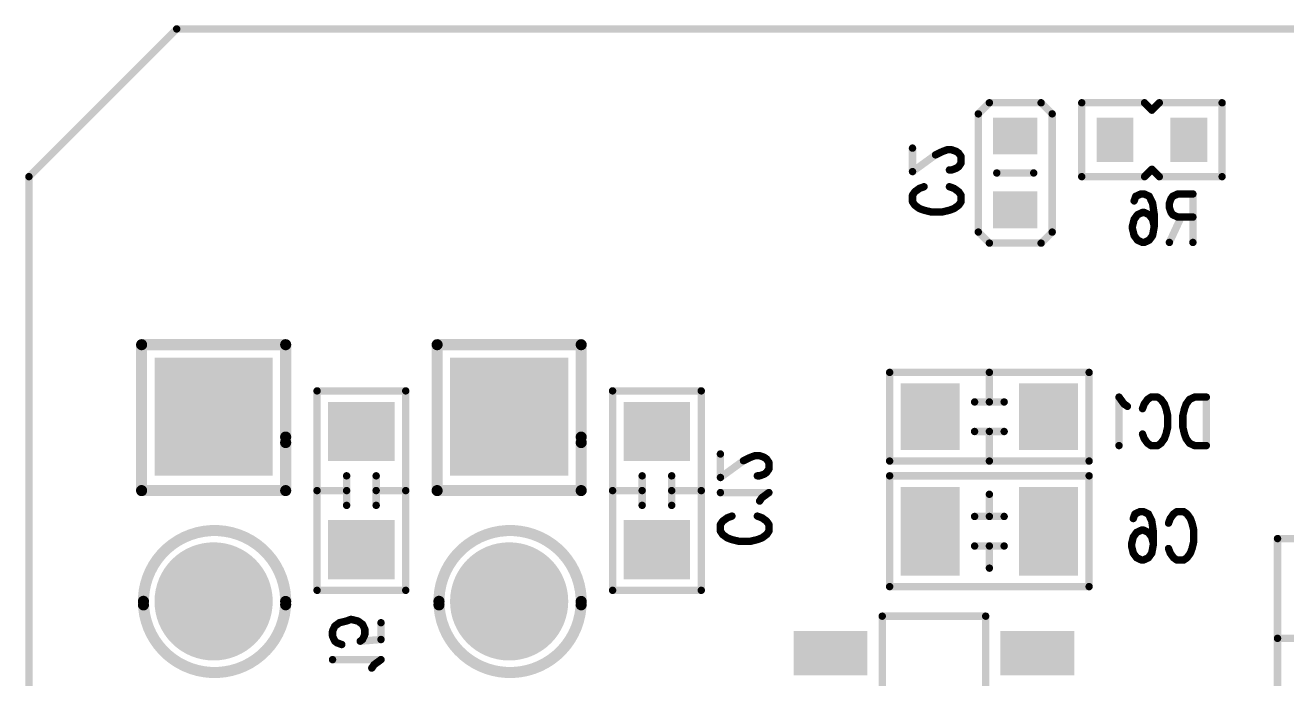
# Model space of a CAD drawing. Extents: x 99.9 to 126.1, y 95.7 to 155.
# Drawn here: x 99.95 to 117.03, y 146.2 to 155.05 of the extents above; entities that cross this region are included whole.
import ezdxf

# ---------------------------------------------------------------- set-up
doc = ezdxf.new("R2010")
doc.units = 0
doc.layers.get('0').update_dxf_attribs({"linetype": 'CONTINUOUS'})
doc.layers.add('MASK-BOTTOM_PHO', color=4, linetype='CONTINUOUS')
doc.layers.add('SILK-BOTTOM_PHO', color=5, linetype='CONTINUOUS')

# ---------------------------------------------------------------- blocks, each defined once
blk = doc.blocks.new('SQUARE_28')
blk.add_solid([(0.799972, 0.799972), (0.799972, -0.799972), (-0.799972, 0.799972), (-0.799972, -0.799972)])
blk = doc.blocks.new('ROUND_49')
at = {"const_width": 0.799972}
blk.add_lwpolyline([(-0.399986, 0, 1), (0.399986, 0, 1)], format="xyb", close=True, dxfattribs=at)
blk = doc.blocks.new('ROUND_1')
at = {"const_width": 0.050038}
blk.add_lwpolyline([(-0.025018, 0, 1), (0.025018, 0, 1)], format="xyb", close=True, dxfattribs=at)
blk = doc.blocks.new('SQUARE_16')
blk.add_solid([(0.250062, 0.250062), (0.250062, -0.250062), (-0.250062, 0.250062), (-0.250062, -0.250062)])
blk = doc.blocks.new('SQUARE_122')
blk.add_solid([(0.299974, 0.299974), (0.299974, -0.299974), (-0.299974, 0.299974), (-0.299974, -0.299974)])
blk = doc.blocks.new('SQUARE_165')
blk.add_solid([(0.40005, 0.40005), (0.40005, -0.40005), (-0.40005, 0.40005), (-0.40005, -0.40005)])
blk = doc.blocks.new('ROUND_61')
at = {"const_width": 0.075056}
blk.add_lwpolyline([(-0.037528, 0, 1), (0.037528, 0, 1)], format="xyb", close=True, dxfattribs=at)

msp = doc.modelspace()

# ---------------------------------------------------------------- linework, layer by layer
at = {"layer": 'MASK-BOTTOM_PHO'}
for points, const_width in [([(102.00005, 154.999944), (100.000054, 152.999948)], 0.100076), ([(124.000006, 154.999944), (102.00005, 154.999944)], 0.100076), ([(113.300002, 153.550112), (113.400078, 153.550112)], 0.500124), ([(114.70005, 153.550112), (114.70005, 153.450036)], 0.500124), ([(115.700048, 153.550112), (115.700048, 153.450036)], 0.500124), ([(100.000054, 152.999948), (100.000054, 102.00005)], 0.100076), ([(113.300002, 152.550114), (113.400078, 152.550114)], 0.500124), ([(112.199928, 149.69998), (112.199928, 149.800056)], 0.8001), ([(113.799874, 149.69998), (113.799874, 149.800056)], 0.8001), ([(104.44988, 149.55012), (104.549956, 149.55012)], 0.8001), ([(108.450126, 149.55012), (108.549948, 149.55012)], 0.8001), ([(112.199928, 147.999958), (112.199928, 148.400008)], 0.8001), ([(113.799874, 147.999958), (113.799874, 148.400008)], 0.8001), ([(104.44988, 147.94992), (104.549956, 147.94992)], 0.8001), ([(108.450126, 147.94992), (108.549948, 147.94992)], 0.8001), ([(110.65002, 146.550126), (111.05007, 146.550126)], 0.599948), ([(113.450116, 146.550126), (113.849912, 146.550126)], 0.599948)]:
    msp.add_lwpolyline(points, dxfattribs=dict(at, const_width=const_width))
at = {"layer": 'SILK-BOTTOM_PHO'}
for points, const_width in [([(102.00005, 154.999944), (100.000054, 152.999948)], 0.100076), ([(124.000006, 154.999944), (102.00005, 154.999944)], 0.100076), ([(112.849914, 153.850086), (113.000028, 153.999946)], 0.100076), ([(113.000028, 153.999946), (113.700052, 153.999946)], 0.100076), ([(113.700052, 153.999946), (113.849912, 153.850086)], 0.100076), ([(114.249962, 152.999948), (114.249962, 153.999946)], 0.100076), ([(114.249962, 153.999946), (115.1001, 153.999946)], 0.100076), ([(115.1001, 153.999946), (115.199922, 153.900124)], 0.100076), ([(115.199922, 153.900124), (115.299998, 153.999946)], 0.100076), ([(115.299998, 153.999946), (116.149882, 153.999946)], 0.100076), ([(116.149882, 153.999946), (116.149882, 152.999948)], 0.100076), ([(112.849914, 152.249886), (112.849914, 153.850086)], 0.100076), ([(113.849912, 153.850086), (113.849912, 152.249886)], 0.100076), ([(111.95939, 153.068274), (111.95939, 153.386282)], 0.100076), ([(112.27181, 153.29535), (111.95939, 153.068274)], 0.100076), ([(112.365536, 153.340816), (112.27181, 153.29535)], 0.100076), ([(112.42802, 153.363676), (112.365536, 153.340816)], 0.100076), ([(112.490504, 153.363676), (112.42802, 153.363676)], 0.100076), ([(112.553242, 153.340816), (112.490504, 153.363676)], 0.100076), ([(112.584484, 153.31821), (112.553242, 153.340816)], 0.100076), ([(112.615726, 153.272744), (112.584484, 153.31821)], 0.100076), ([(112.490504, 153.09088), (112.553242, 153.11374)], 0.100076), ([(112.553242, 153.11374), (112.584484, 153.136346)], 0.100076), ([(112.584484, 153.136346), (112.615726, 153.181812)], 0.100076), ([(112.615726, 153.181812), (112.615726, 153.272744)], 0.100076), ([(100.000054, 152.999948), (100.000054, 102.00005)], 0.100076), ([(112.459262, 153.09088), (112.490504, 153.09088)], 0.100076), ([(113.100104, 153.049986), (113.599976, 153.049986)], 0.100076), ([(115.1001, 152.999948), (114.249962, 152.999948)], 0.100076), ([(115.199922, 153.100024), (115.1001, 152.999948)], 0.100076), ([(115.299998, 152.999948), (115.199922, 153.100024)], 0.100076), ([(116.149882, 152.999948), (115.299998, 152.999948)], 0.100076), ([(111.95939, 152.750012), (111.990632, 152.795478)], 0.100076), ([(111.990632, 152.795478), (112.053116, 152.840944)], 0.100076), ([(112.053116, 152.840944), (112.1156, 152.86355)], 0.100076), ([(112.459262, 152.86355), (112.522, 152.840944)], 0.100076), ([(112.522, 152.840944), (112.584484, 152.795478)], 0.100076), ([(112.584484, 152.795478), (112.615726, 152.750012)], 0.100076), ([(111.95939, 152.65908), (111.95939, 152.750012)], 0.100076), ([(111.990632, 152.613614), (111.95939, 152.65908)], 0.100076), ([(112.053116, 152.568148), (111.990632, 152.613614)], 0.100076), ([(112.584484, 152.613614), (112.522, 152.568148)], 0.100076), ([(112.615726, 152.65908), (112.584484, 152.613614)], 0.100076), ([(112.615726, 152.750012), (112.615726, 152.65908)], 0.100076), ([(114.95913, 152.67178), (114.981736, 152.734264)], 0.100076), ([(114.981736, 152.734264), (115.050062, 152.765506)], 0.100076), ([(115.050062, 152.765506), (115.095528, 152.765506)], 0.100076), ([(115.095528, 152.765506), (115.1636, 152.734264)], 0.100076), ([(115.1636, 152.734264), (115.209066, 152.640538)], 0.100076), ([(115.209066, 152.640538), (115.231926, 152.484328)], 0.100076), ([(115.459002, 152.703022), (115.436396, 152.640538)], 0.100076), ([(115.436396, 152.640538), (115.436396, 152.578054)], 0.100076), ([(115.481862, 152.734264), (115.459002, 152.703022)], 0.100076), ([(115.549934, 152.765506), (115.481862, 152.734264)], 0.100076), ([(115.754658, 152.765506), (115.549934, 152.765506)], 0.100076), ([(115.754658, 152.765506), (115.754658, 152.109424)], 0.100076), ([(112.1156, 152.545542), (112.053116, 152.568148)], 0.100076), ([(112.209326, 152.522682), (112.1156, 152.545542)], 0.100076), ([(112.365536, 152.522682), (112.209326, 152.522682)], 0.100076), ([(112.459262, 152.545542), (112.365536, 152.522682)], 0.100076), ([(112.522, 152.568148), (112.459262, 152.545542)], 0.100076), ([(114.95913, 152.421844), (115.004596, 152.484328)], 0.100076), ([(115.004596, 152.484328), (115.072668, 152.51557)], 0.100076), ([(115.072668, 152.51557), (115.095528, 152.51557)], 0.100076), ([(115.095528, 152.51557), (115.1636, 152.484328)], 0.100076), ([(115.1636, 152.484328), (115.209066, 152.421844)], 0.100076), ([(115.231926, 152.484328), (115.231926, 152.328118)], 0.100076), ([(115.436396, 152.578054), (115.459002, 152.51557)], 0.100076), ([(115.5954, 152.453086), (115.436396, 152.109424)], 0.100076), ([(115.459002, 152.51557), (115.481862, 152.484328)], 0.100076), ([(115.481862, 152.484328), (115.549934, 152.453086)], 0.100076), ([(115.549934, 152.453086), (115.754658, 152.453086)], 0.100076), ([(114.93627, 152.328118), (114.95913, 152.421844)], 0.100076), ([(114.93627, 152.296876), (114.93627, 152.328118)], 0.100076), ([(114.95913, 152.20315), (114.93627, 152.296876)], 0.100076), ([(115.209066, 152.421844), (115.231926, 152.328118)], 0.100076), ([(115.231926, 152.328118), (115.209066, 152.20315)], 0.100076), ([(113.000028, 152.100026), (112.849914, 152.249886)], 0.100076), ([(113.700052, 152.100026), (113.000028, 152.100026)], 0.100076), ([(113.849912, 152.249886), (113.700052, 152.100026)], 0.100076), ([(115.004596, 152.140666), (114.95913, 152.20315)], 0.100076), ([(115.072668, 152.109424), (115.004596, 152.140666)], 0.100076), ([(115.095528, 152.109424), (115.072668, 152.109424)], 0.100076), ([(115.1636, 152.140666), (115.095528, 152.109424)], 0.100076), ([(115.209066, 152.20315), (115.1636, 152.140666)], 0.100076), ([(103.475028, 150.725124), (101.52507, 150.725124)], 0.150114), ([(101.52507, 150.725124), (101.52507, 148.75002)], 0.150114), ([(103.475028, 149.400006), (103.475028, 150.725124)], 0.150114), ([(107.47502, 150.725124), (105.525062, 150.725124)], 0.150114), ([(105.525062, 150.725124), (105.525062, 148.75002)], 0.150114), ([(107.47502, 149.400006), (107.47502, 150.725124)], 0.150114), ([(114.350038, 150.349966), (111.650018, 150.349966)], 0.100076), ([(111.650018, 150.349966), (111.650018, 149.15007)], 0.100076), ([(113.000028, 150.349966), (113.000028, 149.949916)], 0.100076), ([(114.350038, 149.15007), (114.350038, 150.349966)], 0.100076), ([(105.10012, 150.10003), (103.89997, 150.10003)], 0.100076), ([(103.89997, 150.10003), (103.89997, 147.40001)], 0.100076), ([(105.10012, 147.40001), (105.10012, 150.10003)], 0.100076), ([(109.100112, 150.10003), (107.899962, 150.10003)], 0.100076), ([(107.899962, 150.10003), (107.899962, 147.40001)], 0.100076), ([(109.100112, 147.40001), (109.100112, 150.10003)], 0.100076), ([(113.199926, 149.949916), (112.799876, 149.949916)], 0.100076), ([(114.822732, 149.921976), (114.75466, 150.015702)], 0.100076), ([(114.75466, 150.015702), (114.75466, 149.359366)], 0.100076), ([(114.868198, 149.890734), (114.822732, 149.921976)], 0.100076), ([(115.072668, 149.859492), (115.095528, 149.921976)], 0.100076), ([(115.095528, 149.921976), (115.140994, 149.98446)], 0.100076), ([(115.140994, 149.98446), (115.18646, 150.015702)], 0.100076), ([(115.18646, 150.015702), (115.277392, 150.015702)], 0.100076), ([(115.277392, 150.015702), (115.322604, 149.98446)], 0.100076), ([(115.322604, 149.98446), (115.36807, 149.921976)], 0.100076), ([(115.36807, 149.921976), (115.39093, 149.859492)], 0.100076), ([(115.663726, 149.921976), (115.640866, 149.859492)], 0.100076), ([(115.709192, 149.98446), (115.663726, 149.921976)], 0.100076), ([(115.777264, 150.015702), (115.709192, 149.98446)], 0.100076), ([(115.936268, 150.015702), (115.777264, 150.015702)], 0.100076), ([(115.936268, 150.015702), (115.936268, 149.359366)], 0.100076), ([(115.39093, 149.859492), (115.413536, 149.765512)], 0.100076), ([(115.413536, 149.765512), (115.413536, 149.609302)], 0.100076), ([(115.640866, 149.859492), (115.61826, 149.765512)], 0.100076), ([(115.61826, 149.765512), (115.61826, 149.609302)], 0.100076), ([(113.199926, 149.55012), (112.799876, 149.55012)], 0.100076), ([(113.000028, 149.15007), (113.000028, 149.55012)], 0.100076), ([(115.413536, 149.609302), (115.39093, 149.515576)], 0.100076), ([(115.61826, 149.609302), (115.640866, 149.515576)], 0.100076), ([(103.475028, 148.75002), (103.475028, 149.474936)], 0.150114), ([(107.47502, 148.75002), (107.47502, 149.474936)], 0.150114), ([(115.095528, 149.453092), (115.072668, 149.515576)], 0.100076), ([(115.140994, 149.390608), (115.095528, 149.453092)], 0.100076), ([(115.18646, 149.359366), (115.140994, 149.390608)], 0.100076), ([(115.277392, 149.359366), (115.18646, 149.359366)], 0.100076), ([(115.322604, 149.390608), (115.277392, 149.359366)], 0.100076), ([(115.36807, 149.453092), (115.322604, 149.390608)], 0.100076), ([(115.39093, 149.515576), (115.36807, 149.453092)], 0.100076), ([(115.640866, 149.515576), (115.663726, 149.453092)], 0.100076), ([(115.663726, 149.453092), (115.709192, 149.390608)], 0.100076), ([(115.709192, 149.390608), (115.777264, 149.359366)], 0.100076), ([(115.777264, 149.359366), (115.936268, 149.359366)], 0.100076), ([(109.359446, 148.927312), (109.359446, 149.245574)], 0.100076), ([(109.765592, 149.200108), (109.671866, 149.154642)], 0.100076), ([(109.828076, 149.222714), (109.765592, 149.200108)], 0.100076), ([(109.89056, 149.222714), (109.828076, 149.222714)], 0.100076), ([(109.953044, 149.200108), (109.89056, 149.222714)], 0.100076), ([(109.984286, 149.177248), (109.953044, 149.200108)], 0.100076), ([(109.671866, 149.154642), (109.359446, 148.927312)], 0.100076), ([(110.015528, 149.131782), (109.984286, 149.177248)], 0.100076), ([(109.984286, 148.995384), (110.015528, 149.04085)], 0.100076), ([(110.015528, 149.04085), (110.015528, 149.131782)], 0.100076), ([(111.650018, 149.15007), (114.350038, 149.15007)], 0.100076), ([(104.30002, 148.550122), (104.30002, 148.949918)], 0.100076), ([(104.70007, 148.550122), (104.70007, 148.949918)], 0.100076), ([(108.300012, 148.550122), (108.300012, 148.949918)], 0.100076), ([(108.700062, 148.550122), (108.700062, 148.949918)], 0.100076), ([(109.859318, 148.949918), (109.89056, 148.949918)], 0.100076), ([(109.89056, 148.949918), (109.953044, 148.972778)], 0.100076), ([(109.953044, 148.972778), (109.984286, 148.995384)], 0.100076), ([(114.350038, 148.949918), (111.650018, 148.949918)], 0.100076), ([(111.650018, 148.949918), (111.650018, 147.450048)], 0.100076), ([(114.350038, 147.450048), (114.350038, 148.949918)], 0.100076), ([(101.52507, 148.75002), (103.475028, 148.75002)], 0.150114), ([(103.89997, 148.75002), (104.30002, 148.75002)], 0.100076), ([(105.10012, 148.75002), (104.70007, 148.75002)], 0.100076), ([(105.525062, 148.75002), (107.47502, 148.75002)], 0.150114), ([(107.899962, 148.75002), (108.300012, 148.75002)], 0.100076), ([(109.100112, 148.75002), (108.700062, 148.75002)], 0.100076), ([(110.015528, 148.722842), (109.359446, 148.722842)], 0.100076), ([(109.921802, 148.654516), (110.015528, 148.722842)], 0.100076), ([(113.000028, 148.400008), (113.000028, 148.699982)], 0.100076), ([(109.89056, 148.60905), (109.921802, 148.654516)], 0.100076), ([(109.359446, 148.290788), (109.390688, 148.336254)], 0.100076), ([(109.390688, 148.336254), (109.453172, 148.38172)], 0.100076), ([(109.453172, 148.38172), (109.515656, 148.40458)], 0.100076), ([(109.859318, 148.40458), (109.921802, 148.38172)], 0.100076), ([(109.921802, 148.38172), (109.984286, 148.336254)], 0.100076), ([(109.984286, 148.336254), (110.015528, 148.290788)], 0.100076), ([(113.199926, 148.400008), (112.799876, 148.400008)], 0.100076), ([(114.9477, 148.371814), (114.97056, 148.434298)], 0.100076), ([(114.97056, 148.434298), (115.038632, 148.46554)], 0.100076), ([(115.038632, 148.46554), (115.084098, 148.46554)], 0.100076), ([(115.084098, 148.46554), (115.15217, 148.434298)], 0.100076), ([(115.15217, 148.434298), (115.197636, 148.340572)], 0.100076), ([(115.197636, 148.340572), (115.220496, 148.184362)], 0.100076), ([(115.424966, 148.30933), (115.447826, 148.371814)], 0.100076), ([(115.447826, 148.371814), (115.493292, 148.434298)], 0.100076), ([(115.493292, 148.434298), (115.538758, 148.46554)], 0.100076), ([(115.538758, 148.46554), (115.629436, 148.46554)], 0.100076), ([(115.629436, 148.46554), (115.674902, 148.434298)], 0.100076), ([(115.674902, 148.434298), (115.720368, 148.371814)], 0.100076), ([(115.720368, 148.371814), (115.743228, 148.30933)], 0.100076), ([(109.359446, 148.20011), (109.359446, 148.290788)], 0.100076), ([(109.390688, 148.154644), (109.359446, 148.20011)], 0.100076), ([(110.015528, 148.20011), (109.984286, 148.154644)], 0.100076), ([(110.015528, 148.290788), (110.015528, 148.20011)], 0.100076), ([(114.9477, 148.121878), (114.993166, 148.184362)], 0.100076), ([(114.993166, 148.184362), (115.061238, 148.215604)], 0.100076), ([(115.061238, 148.215604), (115.084098, 148.215604)], 0.100076), ([(115.084098, 148.215604), (115.15217, 148.184362)], 0.100076), ([(115.15217, 148.184362), (115.197636, 148.121878)], 0.100076), ([(115.220496, 148.184362), (115.220496, 148.028152)], 0.100076), ([(115.743228, 148.30933), (115.765834, 148.215604)], 0.100076), ([(115.765834, 148.215604), (115.765834, 148.059394)], 0.100076), ([(109.453172, 148.109178), (109.390688, 148.154644)], 0.100076), ([(109.515656, 148.086318), (109.453172, 148.109178)], 0.100076), ([(109.609382, 148.063712), (109.515656, 148.086318)], 0.100076), ([(109.765592, 148.063712), (109.609382, 148.063712)], 0.100076), ([(109.859318, 148.086318), (109.765592, 148.063712)], 0.100076), ([(109.921802, 148.109178), (109.859318, 148.086318)], 0.100076), ([(109.984286, 148.154644), (109.921802, 148.109178)], 0.100076), ([(113.199926, 147.999958), (112.799876, 147.999958)], 0.100076), ([(113.000028, 147.999958), (113.000028, 147.699984)], 0.100076), ([(114.925094, 148.028152), (114.9477, 148.121878)], 0.100076), ([(114.925094, 147.99691), (114.925094, 148.028152)], 0.100076), ([(114.9477, 147.903184), (114.925094, 147.99691)], 0.100076), ([(115.197636, 148.121878), (115.220496, 148.028152)], 0.100076), ([(115.220496, 148.028152), (115.197636, 147.903184)], 0.100076), ([(115.765834, 148.059394), (115.743228, 147.965668)], 0.100076), ([(116.899944, 148.100034), (116.899944, 145.400014)], 0.100076), ([(118.100094, 148.100034), (116.899944, 148.100034)], 0.100076), ([(114.993166, 147.8407), (114.9477, 147.903184)], 0.100076), ([(115.061238, 147.809458), (114.993166, 147.8407)], 0.100076), ([(115.15217, 147.8407), (115.084098, 147.809458)], 0.100076), ([(115.197636, 147.903184), (115.15217, 147.8407)], 0.100076), ([(115.447826, 147.903184), (115.424966, 147.965668)], 0.100076), ([(115.493292, 147.8407), (115.447826, 147.903184)], 0.100076), ([(115.538758, 147.809458), (115.493292, 147.8407)], 0.100076), ([(115.674902, 147.8407), (115.629436, 147.809458)], 0.100076), ([(115.720368, 147.903184), (115.674902, 147.8407)], 0.100076), ([(115.743228, 147.965668), (115.720368, 147.903184)], 0.100076), ([(115.084098, 147.809458), (115.061238, 147.809458)], 0.100076), ([(115.629436, 147.809458), (115.538758, 147.809458)], 0.100076), ([(103.89997, 147.40001), (105.10012, 147.40001)], 0.100076), ([(107.899962, 147.40001), (109.100112, 147.40001)], 0.100076), ([(111.650018, 147.450048), (114.350038, 147.450048)], 0.100076), ([(104.296972, 146.984212), (104.203246, 146.961352)], 0.100076), ([(104.359456, 147.006818), (104.296972, 146.984212)], 0.100076), ([(104.453182, 146.984212), (104.359456, 147.006818)], 0.100076), ([(104.515666, 146.938746), (104.453182, 146.984212)], 0.100076), ([(112.94999, 147.049998), (111.549942, 147.049998)], 0.100076), ([(111.549942, 147.049998), (111.549942, 144.15008)], 0.100076), ([(112.94999, 144.15008), (112.94999, 147.049998)], 0.100076), ([(104.140508, 146.915886), (104.109266, 146.847814)], 0.100076), ([(104.109266, 146.847814), (104.109266, 146.779488)], 0.100076), ([(104.203246, 146.961352), (104.140508, 146.915886)], 0.100076), ([(104.546908, 146.87042), (104.515666, 146.938746)], 0.100076), ([(104.515666, 146.734022), (104.546908, 146.802348)], 0.100076), ([(104.546908, 146.802348), (104.546908, 146.87042)], 0.100076), ([(104.765602, 146.961352), (104.765602, 146.734022)], 0.100076), ([(104.109266, 146.779488), (104.140508, 146.711416)], 0.100076), ([(104.140508, 146.711416), (104.17175, 146.688556)], 0.100076), ([(104.17175, 146.688556), (104.234488, 146.66595)], 0.100076), ([(104.765602, 146.734022), (104.484424, 146.711416)], 0.100076), ([(104.484424, 146.711416), (104.515666, 146.734022)], 0.100076), ([(116.899944, 146.750024), (117.299994, 146.750024)], 0.100076), ([(104.765602, 146.46148), (104.109266, 146.46148)], 0.100076), ([(104.671876, 146.393154), (104.765602, 146.46148)], 0.100076), ([(104.640634, 146.347688), (104.671876, 146.393154)], 0.100076)]:
    msp.add_lwpolyline(points, dxfattribs=dict(at, const_width=const_width))
at = {"layer": 'SILK-BOTTOM_PHO', "const_width": 0.150114}
for points in [[(103.475028, 147.203922, 1.0455909), (101.549962, 147.202398)], [(107.47502, 147.203922, 1.0455909), (105.549954, 147.202398)], [(101.549962, 147.251166, 1.000924), (103.475028, 147.249388)], [(105.549954, 147.251166, 1.000924), (107.47502, 147.249388)]]:
    msp.add_lwpolyline(points, format="xyb", dxfattribs=at)

# ---------------------------------------------------------------- block references
at = {"layer": 'MASK-BOTTOM_PHO'}
for name, p in [('ROUND_1', (102.00005, 154.999944)), ('SQUARE_16', (113.300002, 153.550112)), ('SQUARE_16', (113.400078, 153.550112)), ('SQUARE_16', (114.70005, 153.550112)), ('SQUARE_16', (114.70005, 153.450036)), ('SQUARE_16', (115.700048, 153.550112)), ('SQUARE_16', (115.700048, 153.450036)), ('ROUND_1', (100.000054, 152.999948)), ('SQUARE_16', (113.300002, 152.550114)), ('SQUARE_16', (113.400078, 152.550114)), ('SQUARE_28', (102.499922, 149.750018)), ('SQUARE_28', (106.499914, 149.750018)), ('SQUARE_165', (112.199928, 149.800056)), ('SQUARE_165', (112.199928, 149.69998)), ('SQUARE_165', (113.799874, 149.800056)), ('SQUARE_165', (113.799874, 149.69998)), ('SQUARE_165', (104.44988, 149.55012)), ('SQUARE_165', (104.549956, 149.55012)), ('SQUARE_165', (108.450126, 149.55012)), ('SQUARE_165', (108.549948, 149.55012)), ('SQUARE_165', (112.199928, 148.400008)), ('SQUARE_165', (113.799874, 148.400008)), ('SQUARE_165', (112.199928, 147.999958)), ('SQUARE_165', (113.799874, 147.999958)), ('SQUARE_165', (104.44988, 147.94992)), ('SQUARE_165', (104.549956, 147.94992)), ('SQUARE_165', (108.450126, 147.94992)), ('SQUARE_165', (108.549948, 147.94992)), ('ROUND_49', (102.499922, 147.249896)), ('ROUND_49', (106.499914, 147.249896)), ('SQUARE_122', (110.65002, 146.550126)), ('SQUARE_122', (111.05007, 146.550126)), ('SQUARE_122', (113.450116, 146.550126)), ('SQUARE_122', (113.849912, 146.550126))]:
    msp.add_blockref(name, p, dxfattribs=at)
at = {"layer": 'SILK-BOTTOM_PHO'}
for name, p in [('ROUND_1', (102.00005, 154.999944)), ('ROUND_1', (113.000028, 153.999946)), ('ROUND_1', (113.700052, 153.999946)), ('ROUND_1', (114.249962, 153.999946)), ('ROUND_1', (115.1001, 153.999946)), ('ROUND_1', (115.299998, 153.999946)), ('ROUND_1', (116.149882, 153.999946)), ('ROUND_1', (112.849914, 153.850086)), ('ROUND_1', (113.849912, 153.850086)), ('ROUND_1', (115.199922, 153.900124)), ('ROUND_1', (111.95939, 153.386282)), ('ROUND_1', (112.27181, 153.29535)), ('ROUND_1', (112.365536, 153.340816)), ('ROUND_1', (112.42802, 153.363676)), ('ROUND_1', (112.490504, 153.363676)), ('ROUND_1', (112.553242, 153.340816)), ('ROUND_1', (112.584484, 153.31821)), ('ROUND_1', (112.553242, 153.11374)), ('ROUND_1', (112.584484, 153.136346)), ('ROUND_1', (112.615726, 153.272744)), ('ROUND_1', (112.615726, 153.181812)), ('ROUND_1', (100.000054, 152.999948)), ('ROUND_1', (111.95939, 153.068274)), ('ROUND_1', (112.459262, 153.09088)), ('ROUND_1', (112.490504, 153.09088)), ('ROUND_1', (113.100104, 153.049986)), ('ROUND_1', (113.599976, 153.049986)), ('ROUND_1', (114.249962, 152.999948)), ('ROUND_1', (114.249962, 152.999948)), ('ROUND_1', (115.1001, 152.999948)), ('ROUND_1', (115.199922, 153.100024)), ('ROUND_1', (115.299998, 152.999948)), ('ROUND_1', (116.149882, 152.999948)), ('ROUND_1', (111.990632, 152.795478)), ('ROUND_1', (112.053116, 152.840944)), ('ROUND_1', (112.1156, 152.86355)), ('ROUND_1', (112.459262, 152.86355)), ('ROUND_1', (112.522, 152.840944)), ('ROUND_1', (112.584484, 152.795478)), ('ROUND_1', (111.95939, 152.750012)), ('ROUND_1', (111.95939, 152.65908)), ('ROUND_1', (111.990632, 152.613614)), ('ROUND_1', (112.584484, 152.613614)), ('ROUND_1', (112.615726, 152.750012)), ('ROUND_1', (112.615726, 152.65908)), ('ROUND_1', (114.95913, 152.67178)), ('ROUND_1', (114.981736, 152.734264)), ('ROUND_1', (115.050062, 152.765506)), ('ROUND_1', (115.095528, 152.765506)), ('ROUND_1', (115.1636, 152.734264)), ('ROUND_1', (115.209066, 152.640538)), ('ROUND_1', (115.436396, 152.640538)), ('ROUND_1', (115.459002, 152.703022)), ('ROUND_1', (115.481862, 152.734264)), ('ROUND_1', (115.549934, 152.765506)), ('ROUND_1', (115.754658, 152.765506)), ('ROUND_1', (115.754658, 152.765506)), ('ROUND_1', (112.053116, 152.568148)), ('ROUND_1', (112.1156, 152.545542)), ('ROUND_1', (112.209326, 152.522682)), ('ROUND_1', (112.365536, 152.522682)), ('ROUND_1', (112.459262, 152.545542)), ('ROUND_1', (112.522, 152.568148)), ('ROUND_1', (115.004596, 152.484328)), ('ROUND_1', (115.072668, 152.51557)), ('ROUND_1', (115.095528, 152.51557)), ('ROUND_1', (115.1636, 152.484328)), ('ROUND_1', (115.231926, 152.484328)), ('ROUND_1', (115.436396, 152.578054)), ('ROUND_1', (115.459002, 152.51557)), ('ROUND_1', (115.481862, 152.484328)), ('ROUND_1', (115.549934, 152.453086)), ('ROUND_1', (115.5954, 152.453086)), ('ROUND_1', (115.754658, 152.453086)), ('ROUND_1', (114.93627, 152.328118)), ('ROUND_1', (114.93627, 152.296876)), ('ROUND_1', (114.95913, 152.421844)), ('ROUND_1', (115.209066, 152.421844)), ('ROUND_1', (115.231926, 152.328118)), ('ROUND_1', (115.231926, 152.328118)), ('ROUND_1', (112.849914, 152.249886)), ('ROUND_1', (113.000028, 152.100026)), ('ROUND_1', (113.700052, 152.100026)), ('ROUND_1', (113.849912, 152.249886)), ('ROUND_1', (113.849912, 152.249886)), ('ROUND_1', (114.95913, 152.20315)), ('ROUND_1', (115.004596, 152.140666)), ('ROUND_1', (115.072668, 152.109424)), ('ROUND_1', (115.095528, 152.109424)), ('ROUND_1', (115.1636, 152.140666)), ('ROUND_1', (115.209066, 152.20315)), ('ROUND_1', (115.436396, 152.109424)), ('ROUND_1', (115.754658, 152.109424)), ('ROUND_61', (101.52507, 150.725124)), ('ROUND_61', (103.475028, 150.725124)), ('ROUND_61', (105.525062, 150.725124)), ('ROUND_61', (107.47502, 150.725124)), ('ROUND_1', (111.650018, 150.349966)), ('ROUND_1', (113.000028, 150.349966)), ('ROUND_1', (114.350038, 150.349966)), ('ROUND_1', (114.350038, 150.349966)), ('ROUND_1', (103.89997, 150.10003)), ('ROUND_1', (105.10012, 150.10003)), ('ROUND_1', (107.899962, 150.10003)), ('ROUND_1', (109.100112, 150.10003)), ('ROUND_1', (112.799876, 149.949916)), ('ROUND_1', (113.000028, 149.949916)), ('ROUND_1', (113.199926, 149.949916)), ('ROUND_1', (114.75466, 150.015702)), ('ROUND_1', (114.822732, 149.921976)), ('ROUND_1', (114.868198, 149.890734)), ('ROUND_1', (115.095528, 149.921976)), ('ROUND_1', (115.140994, 149.98446)), ('ROUND_1', (115.18646, 150.015702)), ('ROUND_1', (115.277392, 150.015702)), ('ROUND_1', (115.322604, 149.98446)), ('ROUND_1', (115.36807, 149.921976)), ('ROUND_1', (115.663726, 149.921976)), ('ROUND_1', (115.709192, 149.98446)), ('ROUND_1', (115.777264, 150.015702)), ('ROUND_1', (115.936268, 150.015702)), ('ROUND_1', (115.936268, 150.015702)), ('ROUND_1', (115.072668, 149.859492)), ('ROUND_1', (115.39093, 149.859492)), ('ROUND_1', (115.413536, 149.765512)), ('ROUND_1', (115.61826, 149.765512)), ('ROUND_1', (115.640866, 149.859492)), ('ROUND_1', (112.799876, 149.55012)), ('ROUND_1', (113.000028, 149.55012)), ('ROUND_1', (113.199926, 149.55012)), ('ROUND_1', (115.413536, 149.609302)), ('ROUND_1', (115.61826, 149.609302)), ('ROUND_61', (103.475028, 149.474936)), ('ROUND_61', (103.475028, 149.400006)), ('ROUND_61', (107.47502, 149.474936)), ('ROUND_61', (107.47502, 149.400006)), ('ROUND_1', (114.75466, 149.359366)), ('ROUND_1', (115.072668, 149.515576)), ('ROUND_1', (115.095528, 149.453092)), ('ROUND_1', (115.140994, 149.390608)), ('ROUND_1', (115.18646, 149.359366)), ('ROUND_1', (115.277392, 149.359366)), ('ROUND_1', (115.322604, 149.390608)), ('ROUND_1', (115.36807, 149.453092)), ('ROUND_1', (115.39093, 149.515576)), ('ROUND_1', (115.640866, 149.515576)), ('ROUND_1', (115.663726, 149.453092)), ('ROUND_1', (115.709192, 149.390608)), ('ROUND_1', (115.777264, 149.359366)), ('ROUND_1', (115.936268, 149.359366)), ('ROUND_1', (115.936268, 149.359366)), ('ROUND_1', (109.359446, 149.245574)), ('ROUND_1', (109.765592, 149.200108)), ('ROUND_1', (109.828076, 149.222714)), ('ROUND_1', (109.89056, 149.222714)), ('ROUND_1', (109.953044, 149.200108)), ('ROUND_1', (109.671866, 149.154642)), ('ROUND_1', (109.984286, 149.177248)), ('ROUND_1', (110.015528, 149.131782)), ('ROUND_1', (110.015528, 149.04085)), ('ROUND_1', (111.650018, 149.15007)), ('ROUND_1', (113.000028, 149.15007)), ('ROUND_1', (114.350038, 149.15007)), ('ROUND_1', (104.30002, 148.949918)), ('ROUND_1', (104.70007, 148.949918)), ('ROUND_1', (108.300012, 148.949918)), ('ROUND_1', (108.700062, 148.949918)), ('ROUND_1', (109.359446, 148.927312)), ('ROUND_1', (109.859318, 148.949918)), ('ROUND_1', (109.89056, 148.949918)), ('ROUND_1', (109.953044, 148.972778)), ('ROUND_1', (109.984286, 148.995384)), ('ROUND_1', (111.650018, 148.949918)), ('ROUND_1', (114.350038, 148.949918)), ('ROUND_1', (114.350038, 148.949918)), ('ROUND_61', (101.52507, 148.75002)), ('ROUND_61', (103.475028, 148.75002)), ('ROUND_1', (103.89997, 148.75002)), ('ROUND_1', (104.30002, 148.75002)), ('ROUND_1', (104.70007, 148.75002)), ('ROUND_1', (105.10012, 148.75002)), ('ROUND_61', (105.525062, 148.75002)), ('ROUND_61', (107.47502, 148.75002)), ('ROUND_1', (107.899962, 148.75002)), ('ROUND_1', (108.300012, 148.75002)), ('ROUND_1', (108.700062, 148.75002)), ('ROUND_1', (109.100112, 148.75002)), ('ROUND_1', (109.359446, 148.722842)), ('ROUND_1', (110.015528, 148.722842)), ('ROUND_1', (113.000028, 148.699982)), ('ROUND_1', (104.30002, 148.550122)), ('ROUND_1', (104.70007, 148.550122)), ('ROUND_1', (108.300012, 148.550122)), ('ROUND_1', (108.700062, 148.550122)), ('ROUND_1', (109.89056, 148.60905)), ('ROUND_1', (109.921802, 148.654516)), ('ROUND_1', (109.390688, 148.336254)), ('ROUND_1', (109.453172, 148.38172)), ('ROUND_1', (109.515656, 148.40458)), ('ROUND_1', (109.859318, 148.40458)), ('ROUND_1', (109.921802, 148.38172)), ('ROUND_1', (109.984286, 148.336254)), ('ROUND_1', (112.799876, 148.400008)), ('ROUND_1', (113.000028, 148.400008)), ('ROUND_1', (113.199926, 148.400008)), ('ROUND_1', (114.9477, 148.371814)), ('ROUND_1', (114.97056, 148.434298)), ('ROUND_1', (115.038632, 148.46554)), ('ROUND_1', (115.084098, 148.46554)), ('ROUND_1', (115.15217, 148.434298)), ('ROUND_1', (115.197636, 148.340572)), ('ROUND_1', (115.447826, 148.371814)), ('ROUND_1', (115.493292, 148.434298)), ('ROUND_1', (115.538758, 148.46554)), ('ROUND_1', (115.629436, 148.46554)), ('ROUND_1', (115.674902, 148.434298)), ('ROUND_1', (115.720368, 148.371814)), ('ROUND_1', (109.359446, 148.290788)), ('ROUND_1', (109.359446, 148.20011)), ('ROUND_1', (110.015528, 148.290788)), ('ROUND_1', (110.015528, 148.20011)), ('ROUND_1', (114.993166, 148.184362)), ('ROUND_1', (115.061238, 148.215604)), ('ROUND_1', (115.084098, 148.215604)), ('ROUND_1', (115.15217, 148.184362)), ('ROUND_1', (115.220496, 148.184362)), ('ROUND_1', (115.424966, 148.30933)), ('ROUND_1', (115.743228, 148.30933)), ('ROUND_1', (115.765834, 148.215604)), ('ROUND_1', (109.390688, 148.154644)), ('ROUND_1', (109.453172, 148.109178)), ('ROUND_1', (109.515656, 148.086318)), ('ROUND_1', (109.609382, 148.063712)), ('ROUND_1', (109.765592, 148.063712)), ('ROUND_1', (109.859318, 148.086318)), ('ROUND_1', (109.921802, 148.109178)), ('ROUND_1', (109.984286, 148.154644)), ('ROUND_1', (112.799876, 147.999958)), ('ROUND_1', (113.000028, 147.999958)), ('ROUND_1', (113.199926, 147.999958)), ('ROUND_1', (114.925094, 148.028152)), ('ROUND_1', (114.925094, 147.99691)), ('ROUND_1', (114.9477, 148.121878)), ('ROUND_1', (115.197636, 148.121878)), ('ROUND_1', (115.220496, 148.028152)), ('ROUND_1', (115.220496, 148.028152)), ('ROUND_1', (115.765834, 148.059394)), ('ROUND_1', (116.899944, 148.100034)), ('ROUND_1', (116.899944, 148.100034)), ('ROUND_1', (114.9477, 147.903184)), ('ROUND_1', (114.993166, 147.8407)), ('ROUND_1', (115.15217, 147.8407)), ('ROUND_1', (115.197636, 147.903184)), ('ROUND_1', (115.424966, 147.965668)), ('ROUND_1', (115.447826, 147.903184)), ('ROUND_1', (115.493292, 147.8407)), ('ROUND_1', (115.674902, 147.8407)), ('ROUND_1', (115.720368, 147.903184)), ('ROUND_1', (115.743228, 147.965668)), ('ROUND_1', (113.000028, 147.699984)), ('ROUND_1', (115.061238, 147.809458)), ('ROUND_1', (115.084098, 147.809458)), ('ROUND_1', (115.538758, 147.809458)), ('ROUND_1', (115.629436, 147.809458)), ('ROUND_1', (103.89997, 147.40001)), ('ROUND_1', (105.10012, 147.40001)), ('ROUND_1', (105.10012, 147.40001)), ('ROUND_1', (107.899962, 147.40001)), ('ROUND_1', (109.100112, 147.40001)), ('ROUND_1', (109.100112, 147.40001)), ('ROUND_1', (111.650018, 147.450048)), ('ROUND_1', (114.350038, 147.450048)), ('ROUND_61', (101.549962, 147.251166)), ('ROUND_61', (101.549962, 147.202398)), ('ROUND_61', (103.475028, 147.249388)), ('ROUND_61', (103.475028, 147.203922)), ('ROUND_61', (105.549954, 147.251166)), ('ROUND_61', (105.549954, 147.202398)), ('ROUND_61', (107.47502, 147.249388)), ('ROUND_61', (107.47502, 147.203922)), ('ROUND_1', (104.296972, 146.984212)), ('ROUND_1', (104.359456, 147.006818)), ('ROUND_1', (104.453182, 146.984212)), ('ROUND_1', (111.549942, 147.049998)), ('ROUND_1', (112.94999, 147.049998)), ('ROUND_1', (104.109266, 146.847814)), ('ROUND_1', (104.140508, 146.915886)), ('ROUND_1', (104.203246, 146.961352)), ('ROUND_1', (104.515666, 146.938746)), ('ROUND_1', (104.546908, 146.87042)), ('ROUND_1', (104.546908, 146.802348)), ('ROUND_1', (104.765602, 146.961352)), ('ROUND_1', (104.109266, 146.779488)), ('ROUND_1', (104.140508, 146.711416)), ('ROUND_1', (104.17175, 146.688556)), ('ROUND_1', (104.234488, 146.66595)), ('ROUND_1', (104.484424, 146.711416)), ('ROUND_1', (104.515666, 146.734022)), ('ROUND_1', (104.765602, 146.734022)), ('ROUND_1', (116.899944, 146.750024)), ('ROUND_1', (104.109266, 146.46148)), ('ROUND_1', (104.765602, 146.46148)), ('ROUND_1', (104.640634, 146.347688)), ('ROUND_1', (104.671876, 146.393154))]:
    msp.add_blockref(name, p, dxfattribs=at)

doc.saveas('drawing.dxf')
